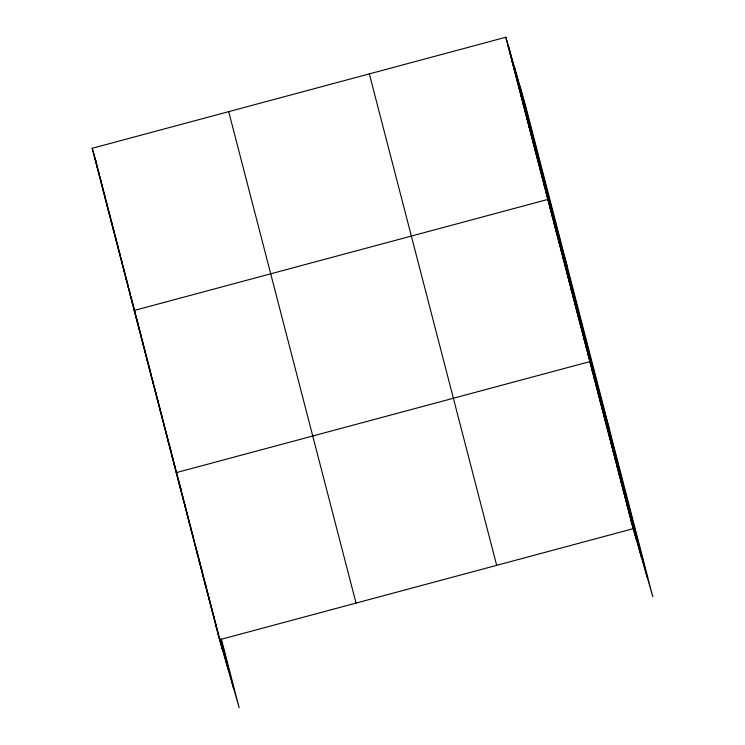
<?xml version="1.0" encoding="UTF-8"?>
<svg xmlns="http://www.w3.org/2000/svg" width="745" height="745" viewBox="0 0 745 745"><rect width="100%" height="100%" fill="white"/><g stroke="black" fill="none" stroke-linecap="round" stroke-linejoin="round"><path stroke-width="1.12" d="M221.386 639.126L239.173 707.75L219.542 639.732L92.203 148.283L505.827 37.25L525.458 105.269L652.797 596.717L633.166 528.699L505.827 37.25M219.542 639.732L633.166 528.699M507.932 45.361L510.921 55.717M510.027 53.472L513.016 63.828M512.132 61.574L515.121 71.939M514.236 69.685L517.226 80.05M516.332 77.797L519.321 88.152M518.436 85.908L521.425 96.263M520.532 94.01L523.53 104.374M522.636 102.121L525.625 112.486M524.741 110.232L527.73 120.588M526.836 118.343L529.825 128.699M528.941 126.445L531.93 136.81M531.045 134.556L534.035 144.921M533.141 142.667L536.13 153.023M535.245 150.779L538.235 161.134M537.341 158.881L540.33 169.245M539.445 166.992L542.435 177.357M541.55 175.103L544.539 185.458M543.645 183.214L546.634 193.57M545.75 191.316L548.739 201.681M567.485 267.446L547.845 199.427L134.221 310.46L138.309 324.624M549.95 207.538L552.939 217.894M552.054 215.65L555.044 226.005M554.15 223.751L557.139 234.116M556.254 231.863L559.244 242.227M558.359 239.974L561.348 250.329M560.454 248.085L563.443 258.44M562.559 256.187L565.548 266.552M564.654 264.298L567.653 274.663M566.759 272.409L569.748 282.765M568.863 280.52L571.853 290.876M570.959 288.622L573.948 298.987M573.063 296.733L576.053 307.098M575.168 304.845L578.157 315.2M577.263 312.956L580.253 323.311M579.368 321.058L582.357 331.423M581.463 329.169L584.462 339.534M583.568 337.28L586.557 347.636M585.672 345.391L588.662 355.747M587.768 353.493L590.757 363.858M609.503 429.623L589.872 361.604L176.248 472.637L179.238 483.002L177.133 474.891M591.93 369.567L594.92 379.922M593.998 377.519L596.987 387.884M596.056 385.472L599.045 395.837M598.114 393.435L601.113 403.79M600.181 401.387L603.171 411.752M602.239 409.35L605.229 419.705M604.307 417.302L607.296 427.667M606.365 425.265L609.354 435.62M608.423 433.217L611.421 443.582M610.49 441.17L613.48 451.535M612.548 449.133L615.538 459.488M614.616 457.085L617.605 467.45M616.674 465.048L619.663 475.403M618.732 473.001L621.721 483.365M620.799 480.963L623.788 491.318M622.857 488.916L625.847 499.271M624.925 496.868L627.914 507.233M626.983 504.831L629.972 515.186M629.041 512.784L632.03 523.148M631.108 520.746L634.097 531.101M92.203 148.283L94.894 157.605M96.561 163.397L95.192 158.638L99.392 174.861L96.403 164.496M94.298 156.394L97.288 166.75M98.508 172.607L101.497 182.972M100.603 180.718L103.592 191.074M102.708 188.83L105.399 198.151M104.803 196.931L109.897 215.407L106.907 205.043M109.012 213.154L112.001 223.509L110.158 216.423M111.107 221.265L114.097 231.62M113.212 229.367L115.903 238.698L112.262 224.524M115.317 237.478L118.008 246.809L116.201 239.732M117.412 245.589L120.401 255.954L118.306 247.843M119.517 253.7L122.506 264.056L120.662 256.96M121.612 261.812L124.611 272.167M123.717 269.913L126.706 280.278M125.821 278.025L128.513 287.346L122.767 265.071M127.917 286.136L130.608 295.458L128.81 288.389M130.021 294.247L133.01 304.603M132.126 302.349L135.115 312.714L130.906 296.491M136.326 318.571L139.315 328.927M138.421 326.683L141.112 336.004M140.526 334.784L143.515 345.149M142.63 342.896L145.62 353.26L141.41 337.038M144.726 351.007L147.715 361.362M146.83 359.118L149.82 369.473M148.925 367.22L151.617 376.551L145.88 354.266M151.03 375.331L153.721 384.653M153.135 383.442L156.124 393.798L154.019 385.696M155.23 391.553L158.219 401.909L156.385 394.813M157.335 399.655L160.324 410.02M159.439 407.766L162.429 418.131M161.535 415.878L164.226 425.199L158.489 402.924M163.639 423.989L166.629 434.344M165.735 432.091L168.733 442.456L164.524 426.233M167.839 440.202L170.828 450.567M169.944 448.313L172.933 458.669M172.039 456.424L175.028 466.78M174.144 464.526L176.835 473.857L168.994 443.471M179.508 483.952L180.607 487.752M180.886 488.711L181.435 490.61M178.306 480.6L181.296 490.955L179.489 483.989M180.365 488.552L183.354 498.917M182.432 496.505L185.421 506.87M184.49 504.467L187.479 514.823M186.557 512.42L189.547 522.785L181.556 491.951M188.615 520.382L191.605 530.738M190.673 528.335L193.365 537.657L189.798 523.782M192.741 536.298L195.432 545.619M194.799 544.25L197.788 554.606L195.73 546.653M196.857 552.203L199.856 562.568M198.924 560.165L201.914 570.521M200.982 568.118L203.674 577.44L198.049 555.602M203.05 576.081L206.039 586.436L203.972 578.483M205.108 584.033L208.097 594.398M207.166 591.986L210.165 602.351M209.233 599.948L212.223 610.304M211.291 607.901L214.281 618.266M213.359 615.864L216.348 626.219L206.291 587.433M215.417 623.816L218.406 634.181M217.475 631.779L220.464 642.134M519.973 86.243L647.312 577.692M514.311 66.64L641.65 558.089M508.816 47.605L636.156 539.063M369.334 73.895L496.673 565.343M228.696 111.638L356.036 603.087M220.799 638.996L233.679 688.725M220.287 639.284L228.026 669.122M99.653 175.876L105.436 198.17M105.697 199.185L107.531 206.281M135.376 313.729L141.15 336.023M151.924 377.585L152.967 381.636M193.663 538.7L194.696 542.677M216.599 627.216L222.532 650.096"/></g></svg>
